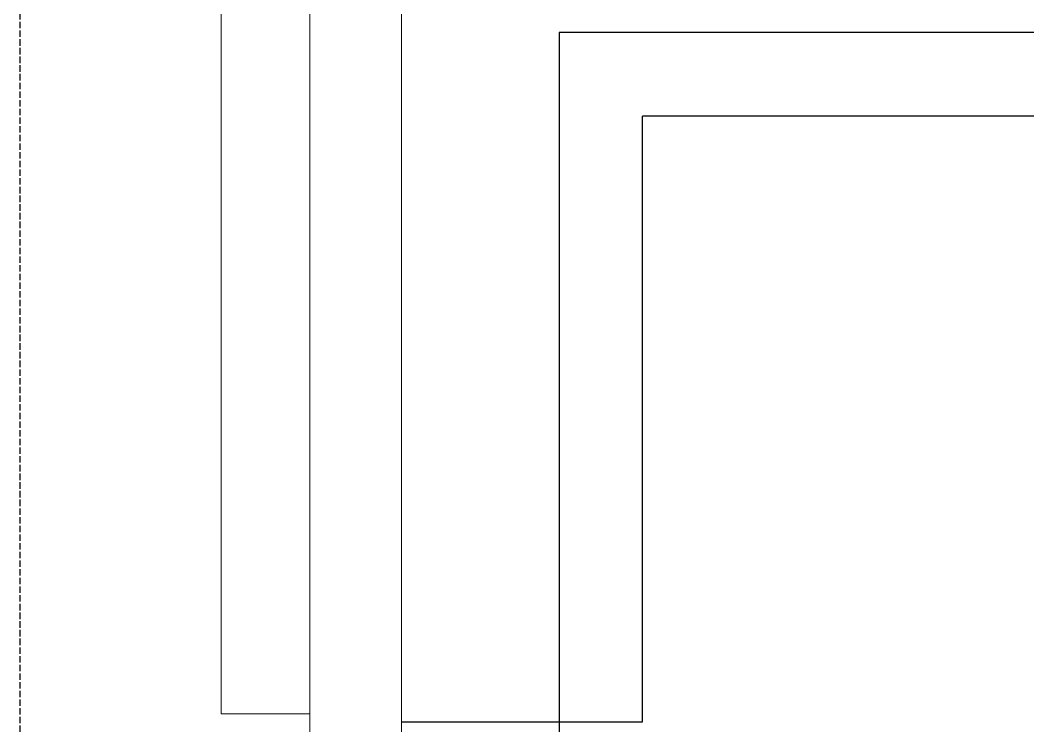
# Model space of a CAD drawing. Header units: millimetres. Extents: x 0 to 59350, y 0 to 29700.
# Drawn here: x 37858 to 38171.3, y 21105.7 to 21325 of the extents above; entities that cross this region are included whole.
import ezdxf

# ---------------------------------------------------------------- set-up
doc = ezdxf.new("R2010")
doc.units = ezdxf.units.MM
doc.linetypes.add('VERDECKT2_S2', pattern=[2.7, 2, -0.7])
doc.layers.add('Standard', color=7, linetype='Continuous', lineweight=25)

msp = doc.modelspace()

# ---------------------------------------------------------------- linework, layer by layer
at = {"layer": 'Standard', "color": 7, "linetype": 'VERDECKT2_S2', "lineweight": -3}
msp.add_line((37858.05, 18841.22), (37858.05, 21488.72), dxfattribs=at)
at = {"layer": 'Standard', "color": 59, "linetype": 'Continuous', "lineweight": 18}
for p, q in [((37920.55, 21426.22), (37920.54, 21109.47)), ((37920.54, 21109.47), (37920.55, 21426.22)), ((37948.05, 21109.47), (37948.05, 21398.72)), ((37948.05, 21398.72), (37948.05, 21109.47)), ((37920.54, 21109.47), (37948.05, 21109.47)), ((37948.05, 21109.47), (37920.54, 21109.47))]:
    msp.add_line(p, q, dxfattribs=at)
at = {"layer": 'Standard', "color": 2, "linetype": 'Continuous', "lineweight": 18}
for p, q in [((37948.05, 21365.22), (37948.05, 21087.72)), ((37976.55, 21365.22), (37976.55, 21087.72))]:
    msp.add_line(p, q, dxfattribs=at)
at = {"layer": 'Standard', "color": 7, "linetype": 'Continuous', "lineweight": -3}
for p, q in [((38775.55, 21321.22), (38025.55, 21321.22)), ((38025.55, 21321.22), (38025.55, 19008.72)), ((38685.55, 21295.22), (38051.55, 21295.22)), ((38051.55, 21106.97), (38051.55, 21295.22)), ((37976.55, 21106.97), (38051.55, 21106.97))]:
    msp.add_line(p, q, dxfattribs=at)

doc.saveas('drawing.dxf')
